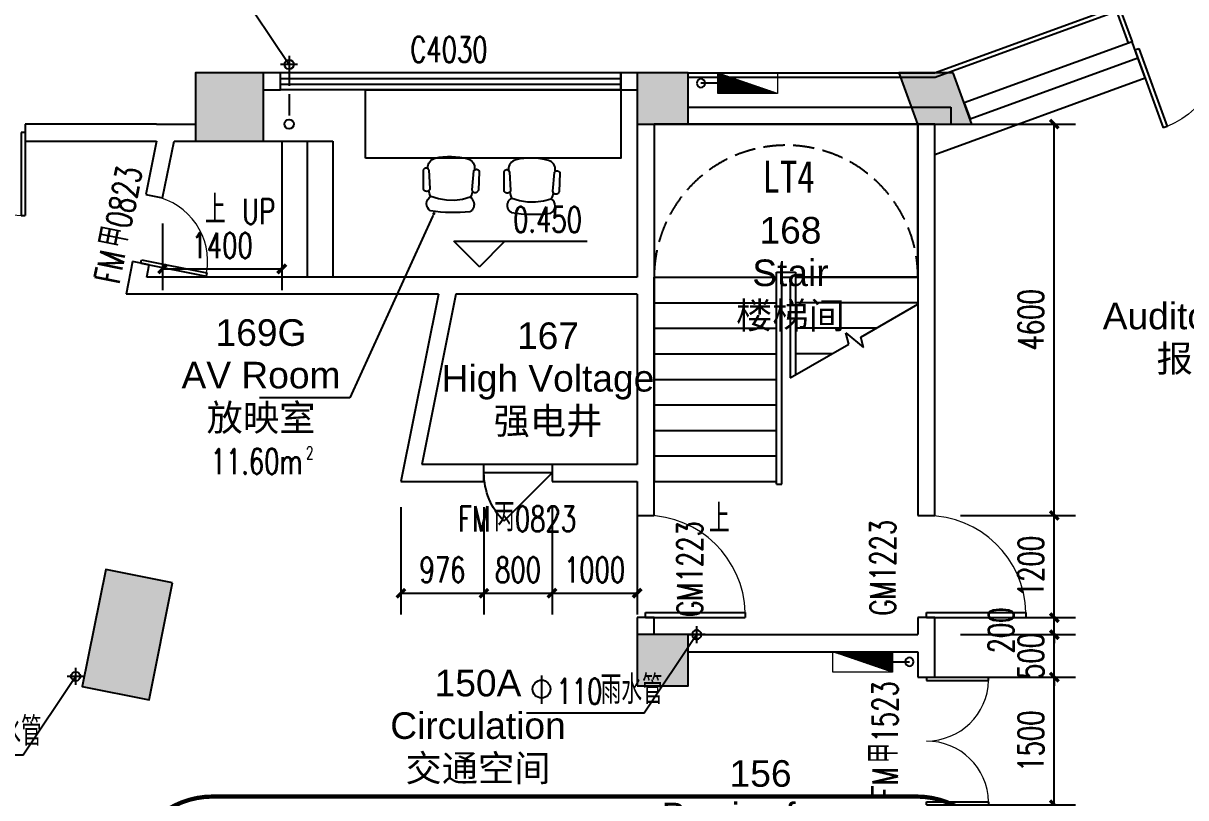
# Model space of a CAD drawing. Header units: inches. Extents: x -97096 to 280004, y -37912 to 97116.
# Drawn here: x 13485 to 27148, y 40084 to 49184 of the extents above; entities that cross this region are included whole.
import ezdxf
from ezdxf import colors
from ezdxf.entities.mleader import LeaderData, LeaderLine
from ezdxf.enums import TextEntityAlignment as Align
from ezdxf.math import Vec2, Vec3

# ---------------------------------------------------------------- set-up
doc = ezdxf.new("R2010")
doc.units = ezdxf.units.IN
doc.header["$LTSCALE"] = 1000
doc.header["$MEASUREMENT"] = 0
doc.linetypes.add('DASH', pattern=[0.35, 0.25, -0.1])
for name, color, linetype in [('A-DETL-NOTE', 1, 'Continuous'), ('an-furniture', 253, 'Continuous'), ('COLUMN', 2, 'Continuous'), ('DIM_ELEV', 3, 'Continuous'), ('DIM_SYMB', 3, 'Continuous'), ('DOOR_FIRE', 4, 'Continuous'), ('DOOR_FIRE_TEXT', 7, 'Continuous'), ('PIPE', 3, 'Continuous'), ('PUB_DIM', 3, 'Continuous'), ('PUB_HATCH', 253, 'Continuous'), ('PUB_TEXT', 7, 'Continuous'), ('S-XP', 1, 'Continuous'), ('S-XP-LG', 32, 'Continuous'), ('SPACE', 7, 'Continuous'), ('STAIR', 3, 'Continuous'), ('SURFACE', 6, 'Continuous'), ('SURFACE-INT', 62, 'Continuous'), ('WALL', 2, 'Continuous'), ('WINDOW', 4, 'Continuous'), ('WINDOW_TEXT', 7, 'Continuous')]:
    doc.layers.add(name, color=color, linetype=linetype)
doc.layers.add('S-XIAO', color=30, linetype='Continuous', lineweight=5)
doc.styles.add('510p-01$0$Arial_2', font='arial.ttf', dxfattribs={"height": 6.392964})
doc.styles.add('510p-01$0$Standard', font='gbenor.shx', dxfattribs={"bigfont": 'gbcbig.shx'})
doc.styles.add('_TCH_DIM', font='SIMPLEX', dxfattribs={"bigfont": 'GBCBIG'})
doc.styles.add('_TCH_DIM_T3', font='SIMPLEX', dxfattribs={"width": 0.705882, "bigfont": 'GBCBIG'})
doc.styles.add('_TCH_SPACE', font='SIMPLEX', dxfattribs={"bigfont": 'GBCBIG'})
doc.styles.add('_TCH_WINDOW', font='SIMPLEX', dxfattribs={"bigfont": 'GBCBIG'})
doc.styles.add('DIMHT', font='', dxfattribs={"width": 0.8})
doc.styles.get('DIMHT').set_extended_font_data('SimHei')
doc.dimstyles.new('_TCH_ARCH&&100', dxfattribs={"dimtxt": 297.5, "dimasz": 100, "dimexe": 250, "dimexo": 300, "dimgap": 126.25, "dimtad": 1, "dimdec": 0, "dimzin": 0, "dimdsep": 46, "dimtxsty": '_TCH_DIM_T3', "dimblk": 'ARCHTICK', "dimcen": 0.09, "dimclrt": 7, "dimazin": 2, "dimtfac": 1, "dimtdec": 0, "dimtix": 1, "dimtmove": 2, "dimatfit": 3, "dimfxl": 1, "dimtolj": 1, "dimtzin": 0, "dimarcsym": 0})

# ---------------------------------------------------------------- blocks, each defined once
blk = doc.blocks.new('deskchair2')
for p, q in [((2.28, 10.68), (2.6, 10.81)), ((2.6, 10.81), (2.93, 10.91)), ((2.93, 10.91), (3.26, 10.99)), ((3.26, 10.99), (3.59, 11.03)), ((3.59, 11.03), (3.93, 11.05)), ((3.93, 11.05), (4.26, 11.04)), ((4.26, 11.04), (4.59, 10.99)), ((4.59, 10.99), (4.92, 10.92)), ((4.92, 10.92), (5.25, 10.81)), ((5.25, 10.81), (5.57, 10.68)), ((9.54, 11.28), (9.55, 11.41)), ((9.55, 11.15), (9.54, 11.28)), ((9.55, 11.41), (9.56, 11.54)), ((9.57, 11.02), (9.55, 11.15)), ((9.56, 11.54), (9.59, 11.66)), ((9.59, 10.9), (9.57, 11.02)), ((9.59, 11.66), (9.62, 11.78)), ((9.63, 10.77), (9.59, 10.9)), ((9.62, 11.78), (9.66, 11.9)), ((9.67, 10.66), (9.63, 10.77)), ((9.66, 11.9), (9.72, 12.02)), ((9.72, 12.02), (9.78, 12.13)), ((9.78, 12.13), (9.85, 12.24)), ((9.85, 12.24), (9.93, 12.34)), ((9.93, 12.34), (10.02, 12.44)), ((10.02, 12.44), (10.11, 12.52)), ((10.11, 12.52), (10.21, 12.6)), ((10.21, 12.6), (10.32, 12.67)), ((10.32, 12.67), (10.43, 12.73)), ((10.43, 12.73), (10.55, 12.79)), ((19.31, 13.02), (10.55, 12.79)), ((20.32, 10.85), (20, 10.82)), ((0.56, 9.11), (0.75, 9.4)), ((0.75, 9.4), (0.96, 9.67)), ((0.96, 9.67), (1.18, 9.92)), ((1.18, 9.92), (1.43, 10.14)), ((1.43, 10.14), (1.69, 10.34)), ((1.69, 10.34), (1.98, 10.52)), ((1.98, 10.52), (2.28, 10.68)), ((5.57, 10.68), (5.88, 10.53)), ((6.24, 5.55), (5.7, 1.87)), ((5.88, 10.53), (6.16, 10.35)), ((6.16, 10.35), (6.42, 10.15)), ((7.3, 9.12), (6.24, 5.55)), ((6.42, 10.15), (6.67, 9.93)), ((6.67, 9.93), (6.9, 9.68)), ((6.9, 9.68), (7.1, 9.41)), ((7.1, 9.41), (7.29, 9.12)), ((8.67, 9.73), (7.29, 9.19)), ((10.12, 10.06), (8.67, 9.73)), ((9.72, 10.54), (9.67, 10.66)), ((9.79, 10.43), (9.72, 10.54)), ((9.86, 10.33), (9.79, 10.43)), ((9.94, 10.22), (9.86, 10.33)), ((10.03, 10.13), (9.94, 10.22)), ((10.12, 10.04), (10.03, 10.13)), ((10.22, 9.96), (10.12, 10.04)), ((10.33, 9.9), (10.22, 9.96)), ((10.44, 9.84), (10.33, 9.9)), ((10.56, 9.78), (10.44, 9.84)), ((10.68, 9.74), (10.56, 9.78)), ((10.8, 9.71), (10.68, 9.74)), ((19.49, 10.4), (10.81, 9.71)), ((5.7, 1.87), (5.71, -1.85)), ((5.71, -1.85), (6.26, -5.53)), ((6.26, -5.53), (7.34, -9.09)), ((7.3, -9.28), (8.64, -9.81)), ((8.64, -9.81), (10.05, -10.12)), ((19.53, -10.33), (10.85, -9.67)), ((19.53, -10.33), (19.62, -10.38)), ((19.62, -10.38), (19.71, -10.44)), ((19.71, -10.44), (19.8, -10.5)), ((19.8, -10.5), (19.88, -10.56)), ((19.88, -10.56), (19.95, -10.64)), ((19.95, -10.64), (20.02, -10.72)), ((20.02, -10.72), (20.08, -10.8)), ((20.36, -10.76), (20.04, -10.74)), ((20.36, -10.76), (20.04, -10.74)), ((19.36, -12.95), (10.6, -12.74)), ((19.47, -12.91), (19.37, -12.95)), ((19.56, -12.87), (19.47, -12.91)), ((19.65, -12.82), (19.56, -12.87)), ((19.74, -12.76), (19.65, -12.82)), ((19.82, -12.7), (19.74, -12.76)), ((19.9, -12.63), (19.82, -12.7)), ((19.97, -12.55), (19.9, -12.63)), ((20.04, -12.47), (19.97, -12.55)), ((20.1, -12.38), (20.04, -12.47)), ((20.08, -10.8), (20.14, -10.89)), ((20.16, -12.29), (20.1, -12.38)), ((20.14, -10.89), (20.19, -10.98)), ((20.2, -12.2), (20.16, -12.29)), ((20.19, -10.98), (20.23, -11.08)), ((20.24, -12.1), (20.2, -12.2)), ((20.23, -11.08), (20.27, -11.18)), ((20.28, -12.01), (20.24, -12.1)), ((20.27, -11.18), (20.29, -11.28)), ((20.3, -11.9), (20.28, -12.01)), ((20.29, -11.28), (20.31, -11.38)), ((20.32, -11.8), (20.3, -11.9)), ((20.31, -11.38), (20.33, -11.48)), ((20.33, -11.69), (20.32, -11.8)), ((20.33, -11.48), (20.33, -11.59)), ((20.33, -11.59), (20.33, -11.69))]:
    blk.add_line(p, q)
for centre, radius, start, end in [((18.86, 11.68), 1.43, 296.1587, 71.3984), ((20.71, 6.35), 4.52, 16.2255, 95.1164), ((70.61, 0.14), 70.61, 172.7076, 187.5262), ((-5.87, -0.01), 31.85, 346.3919, 13.8419), ((3.97, -7.12), 3.9, 210.5092, 329.7246), ((11.21, -11.25), 1.61, 102.982, 247.9591), ((20.74, -6.26), 4.52, 265.1175, 344.0084)]:
    blk.add_arc(centre, radius, start, end)
blk = doc.blocks.new('510p-01$0$_Dot')
at = {"color": 0, "linetype": 'ByBlock', "lineweight": -2}
blk.add_line((-0.5, 0), (-1, 0), dxfattribs=at)
at = {"color": 0, "linetype": 'ByBlock', "const_width": 0.5}
blk.add_lwpolyline([(-0.25, 0, 1), (0.25, 0, 1)], format="xyb", close=True, dxfattribs=at)
blk = doc.blocks.new('510p-01$0$material tag')
blk = doc.blocks.new('PIPE-110')
for p, q in [((87087.5, -205623.5), (87087.5, -205423.5)), ((86987.5, -205523.5), (87187.5, -205523.5))]:
    blk.add_line(p, q)
blk.add_circle((87087.5, -205523.5), 55)
blk = doc.blocks.new('PIPE-12F')
at = {"layer": 'DIM_SYMB'}
for points in [[(56547, -196094), (57930, -196094), (58545, -197013)], [(61338, -204633), (62721, -204633), (63336, -203713)], [(54039, -205124), (55422, -205124), (56037, -204204)]]:
    blk.add_lwpolyline(points, dxfattribs=at)
for points in [[(58545, -197013, 1), (58545, -197013, 1)], [(63336, -203713, 1), (63336, -203713, 1)], [(56037, -204204, 1), (56037, -204204, 1)]]:
    blk.add_lwpolyline(points, format="xyb", close=True, dxfattribs=at)
at = {"layer": 'PUB_TEXT'}
blk.add_line((61513, -204195), (61513, -204528), dxfattribs=at)
blk.add_circle((61513, -204353), 105, dxfattribs=at)
at = {"layer": 'PIPE', "rotation": 179.999999999999}
for p in [(145633, -402537), (143125, -409727)]:
    blk.add_blockref('PIPE-110', p, dxfattribs=at)
at = {"layer": 'PIPE', "xscale": -1}
blk.add_blockref('PIPE-110', (150424, 1810), dxfattribs=at)
at = {"layer": 'PUB_TEXT', "style": '_TCH_DIM', "width": 0.705882}
blk.add_text('110', height=297.5, dxfattribs=at).set_placement((61688, -204528))
at = {"layer": 'PUB_TEXT', "style": '_TCH_DIM'}
for p in [(62208, -204528), (54909, -205019)]:
    blk.add_text('雨水管', height=337.6, dxfattribs=at).set_placement(p)
blk = doc.blocks.new('XHS-2')
at = {"layer": 'S-XIAO', "linetype": 'Continuous'}
h = blk.add_hatch(dxfattribs=at)
h.set_pattern_fill('ANSI31', color=256, scale=10, angle=152.1447, style=0)
h.set_pattern_definition([(44.999815, (55471.2533, 434076.4532), (-0.8838806224, 0.8838863305), [])])
h.paths.add_polyline_path([(-345224, 932668), (-344524, 932668), (-344524, 932908)])
blk.add_lwpolyline([(-345224, 932668), (-344524, 932668), (-344524, 932908), (-345224, 932908)], close=True, dxfattribs=at)
at = {"layer": 'S-XP'}
blk.add_line((-344524, 932788), (-344324, 932788), dxfattribs=at)
at = {"layer": 'S-XP-LG'}
blk.add_circle((-344324, 932788), 50, dxfattribs=at)
blk = doc.blocks.new('_ArchTick')
at = {"color": 0, "linetype": 'ByBlock', "const_width": 0.4}
blk.add_lwpolyline([(-0.5, -0.5), (0.5, 0.5)], dxfattribs=at)
blk = doc.blocks.new('*D190')
at = {"layer": 'Defpoints', "color": 0, "transparency": 16777216}
for p in [(15123, 47132), (16523, 47132), (16523, 46298)]:
    blk.add_point(p, dxfattribs=at)
at = {"layer": 'PUB_DIM', "color": 0, "lineweight": -2, "transparency": 16777216}
for p, q in [((15123, 46832), (15123, 46048)), ((16523, 46832), (16523, 46048)), ((15123, 46298), (16523, 46298))]:
    blk.add_line(p, q, dxfattribs=at)
at = {"layer": 'PUB_DIM', "color": 0, "lineweight": -2, "transparency": 16777216, "xscale": 100, "yscale": 100, "zscale": 100, "rotation": 180}
blk.add_blockref('_ArchTick', (15123, 46298), dxfattribs=at)
at = {"layer": 'PUB_DIM', "color": 0, "lineweight": -2, "transparency": 16777216, "xscale": 100, "yscale": 100, "zscale": 100}
blk.add_blockref('_ArchTick', (16523, 46298), dxfattribs=at)
at = {"layer": 'PUB_DIM', "color": 7, "transparency": 16777216, "insert": (15823, 46573), "char_height": 297.5, "attachment_point": 5, "style": '_TCH_DIM_T3'}
blk.add_mtext('\\A1;1400', dxfattribs=at)
blk = doc.blocks.new('*D192')
at = {"layer": 'Defpoints', "color": 0, "transparency": 16777216}
for p in [(24200, 41500), (25603, 41500), (24200, 40000)]:
    blk.add_point(p, dxfattribs=at)
at = {"layer": 'PUB_DIM', "color": 0, "lineweight": -2, "transparency": 16777216}
for p, q in [((24500, 41500), (25853, 41500)), ((25603, 40000), (25603, 41500)), ((24500, 40000), (25853, 40000))]:
    blk.add_line(p, q, dxfattribs=at)
at = {"layer": 'PUB_DIM', "color": 0, "lineweight": -2, "transparency": 16777216, "xscale": 100, "yscale": 100, "zscale": 100}
for p, rotation in [((25603, 41500), 90), ((25603, 40000), 270)]:
    blk.add_blockref('_ArchTick', p, dxfattribs=dict(at, rotation=rotation))
at = {"layer": 'PUB_DIM', "color": 7, "transparency": 16777216, "insert": (25328, 40750), "char_height": 297.5, "attachment_point": 5, "rotation": 90, "style": '_TCH_DIM_T3'}
blk.add_mtext('\\A1;1500', dxfattribs=at)
blk = doc.blocks.new('*D193')
at = {"layer": 'Defpoints', "color": 0, "transparency": 16777216}
for p in [(24200, 42000), (25603, 42000), (24200, 41500)]:
    blk.add_point(p, dxfattribs=at)
at = {"layer": 'PUB_DIM', "color": 0, "lineweight": -2, "transparency": 16777216}
for p, q in [((25603, 42000), (25603, 42100)), ((24500, 42000), (25853, 42000)), ((25603, 41500), (25603, 42000)), ((24500, 41500), (25853, 41500)), ((25603, 41500), (25603, 41400))]:
    blk.add_line(p, q, dxfattribs=at)
at = {"layer": 'PUB_DIM', "color": 0, "lineweight": -2, "transparency": 16777216, "xscale": 100, "yscale": 100, "zscale": 100}
for p, rotation in [((25603, 42000), 270), ((25603, 41500), 90)]:
    blk.add_blockref('_ArchTick', p, dxfattribs=dict(at, rotation=rotation))
at = {"layer": 'PUB_DIM', "color": 7, "transparency": 16777216, "insert": (25328, 41750), "char_height": 297.5, "attachment_point": 5, "rotation": 90, "style": '_TCH_DIM_T3'}
blk.add_mtext('\\A1;500', dxfattribs=at)
blk = doc.blocks.new('*D194')
at = {"layer": 'Defpoints', "color": 0, "transparency": 16777216}
for p in [(24200, 42200), (25603, 42200), (24200, 42000)]:
    blk.add_point(p, dxfattribs=at)
at = {"layer": 'PUB_DIM', "color": 0, "lineweight": -2, "transparency": 16777216}
for p, q in [((25603, 42200), (25603, 42300)), ((24500, 42200), (25853, 42200)), ((25603, 42000), (25603, 42200)), ((24500, 42000), (25853, 42000)), ((25603, 42000), (25603, 41900))]:
    blk.add_line(p, q, dxfattribs=at)
at = {"layer": 'PUB_DIM', "color": 0, "lineweight": -2, "transparency": 16777216, "xscale": 100, "yscale": 100, "zscale": 100}
for p, rotation in [((25603, 42200), 270), ((25603, 42000), 90)]:
    blk.add_blockref('_ArchTick', p, dxfattribs=dict(at, rotation=rotation))
at = {"layer": 'PUB_DIM', "color": 7, "transparency": 16777216, "insert": (24978, 42050), "char_height": 297.5, "attachment_point": 5, "rotation": 90, "style": '_TCH_DIM_T3'}
blk.add_mtext('\\A1;200', dxfattribs=at)
blk = doc.blocks.new('*D195')
at = {"layer": 'Defpoints', "color": 0, "transparency": 16777216}
for p in [(24200, 43400), (25603, 43400), (24200, 42200)]:
    blk.add_point(p, dxfattribs=at)
at = {"layer": 'PUB_DIM', "color": 0, "lineweight": -2, "transparency": 16777216}
for p, q in [((24500, 43400), (25853, 43400)), ((25603, 42200), (25603, 43400)), ((24500, 42200), (25853, 42200))]:
    blk.add_line(p, q, dxfattribs=at)
at = {"layer": 'PUB_DIM', "color": 0, "lineweight": -2, "transparency": 16777216, "xscale": 100, "yscale": 100, "zscale": 100}
for p, rotation in [((25603, 43400), 90), ((25603, 42200), 270)]:
    blk.add_blockref('_ArchTick', p, dxfattribs=dict(at, rotation=rotation))
at = {"layer": 'PUB_DIM', "color": 7, "transparency": 16777216, "insert": (25328, 42800), "char_height": 297.5, "attachment_point": 5, "rotation": 90, "style": '_TCH_DIM_T3'}
blk.add_mtext('\\A1;1200', dxfattribs=at)
blk = doc.blocks.new('*D196')
at = {"layer": 'Defpoints', "color": 0, "transparency": 16777216}
for p in [(24200, 48000), (25603, 48000), (24200, 43400)]:
    blk.add_point(p, dxfattribs=at)
at = {"layer": 'PUB_DIM', "color": 0, "lineweight": -2, "transparency": 16777216}
for p, q in [((24500, 48000), (25853, 48000)), ((25603, 43400), (25603, 48000)), ((24500, 43400), (25853, 43400))]:
    blk.add_line(p, q, dxfattribs=at)
at = {"layer": 'PUB_DIM', "color": 0, "lineweight": -2, "transparency": 16777216, "xscale": 100, "yscale": 100, "zscale": 100}
for p, rotation in [((25603, 48000), 90), ((25603, 43400), 270)]:
    blk.add_blockref('_ArchTick', p, dxfattribs=dict(at, rotation=rotation))
at = {"layer": 'PUB_DIM', "color": 7, "transparency": 16777216, "insert": (25328, 45700), "char_height": 297.5, "attachment_point": 5, "rotation": 90, "style": '_TCH_DIM_T3'}
blk.add_mtext('\\A1;4600', dxfattribs=at)
blk = doc.blocks.new('*D207')
at = {"layer": 'Defpoints', "color": 0, "transparency": 16777216}
for p in [(19700, 43800), (20700, 43800), (20700, 42487)]:
    blk.add_point(p, dxfattribs=at)
at = {"layer": 'PUB_DIM', "color": 0, "lineweight": -2, "transparency": 16777216}
for p, q in [((19700, 43500), (19700, 42237)), ((20700, 43500), (20700, 42237)), ((19700, 42487), (20700, 42487))]:
    blk.add_line(p, q, dxfattribs=at)
at = {"layer": 'PUB_DIM', "color": 0, "lineweight": -2, "transparency": 16777216, "xscale": 100, "yscale": 100, "zscale": 100}
for p, rotation in [((19700, 42487), 179.9986827786521), ((20700, 42487), 359.9986827786521)]:
    blk.add_blockref('_ArchTick', p, dxfattribs=dict(at, rotation=rotation))
at = {"layer": 'PUB_DIM', "color": 7, "transparency": 16777216, "insert": (20200, 42762), "char_height": 297.5, "attachment_point": 5, "rotation": 359.9987, "style": '_TCH_DIM_T3'}
blk.add_mtext('\\A1;1000', dxfattribs=at)
blk = doc.blocks.new('*D208')
at = {"layer": 'Defpoints', "color": 0, "transparency": 16777216}
for p in [(18900, 43800), (19700, 43800), (19700, 42487)]:
    blk.add_point(p, dxfattribs=at)
at = {"layer": 'PUB_DIM', "color": 0, "lineweight": -2, "transparency": 16777216}
for p, q in [((18900, 43500), (18900, 42237)), ((19700, 43500), (19700, 42237)), ((18900, 42487), (19700, 42487))]:
    blk.add_line(p, q, dxfattribs=at)
at = {"layer": 'PUB_DIM', "color": 0, "lineweight": -2, "transparency": 16777216, "xscale": 100, "yscale": 100, "zscale": 100}
for p, rotation in [((18900, 42487), 179.9986827786517), ((19700, 42487), 359.9986827786516)]:
    blk.add_blockref('_ArchTick', p, dxfattribs=dict(at, rotation=rotation))
at = {"layer": 'PUB_DIM', "color": 7, "transparency": 16777216, "insert": (19300, 42762), "char_height": 297.5, "attachment_point": 5, "rotation": 359.9987, "style": '_TCH_DIM_T3'}
blk.add_mtext('\\A1;800', dxfattribs=at)
blk = doc.blocks.new('*D209')
at = {"layer": 'Defpoints', "color": 0, "transparency": 16777216}
for p in [(17924, 43800), (18900, 43800), (18900, 42487)]:
    blk.add_point(p, dxfattribs=at)
at = {"layer": 'PUB_DIM', "color": 0, "lineweight": -2, "transparency": 16777216}
for p, q in [((17924, 43500), (17924, 42237)), ((18900, 43500), (18900, 42237)), ((17924, 42487), (18900, 42487))]:
    blk.add_line(p, q, dxfattribs=at)
at = {"layer": 'PUB_DIM', "color": 0, "lineweight": -2, "transparency": 16777216, "xscale": 100, "yscale": 100, "zscale": 100}
for p, rotation in [((17924, 42487), 179.9986827786519), ((18900, 42487), 359.998682778652)]:
    blk.add_blockref('_ArchTick', p, dxfattribs=dict(at, rotation=rotation))
at = {"layer": 'PUB_DIM', "color": 7, "transparency": 16777216, "insert": (18412, 42762), "char_height": 297.5, "attachment_point": 5, "rotation": 359.9987, "style": '_TCH_DIM_T3'}
blk.add_mtext('\\A1;976', dxfattribs=at)
blk = doc.blocks.new('_FZH')
blk.add_lwpolyline([(-0.5, -0.5), (0.5, -0.5), (0.5, 0.5), (-0.5, 0.5)], close=True)
at = {"layer": 'PUB_HATCH'}
blk.add_solid([(-0.5, -0.5), (0.5, -0.5), (-0.5, 0.5), (0.5, 0.5)], dxfattribs=at)
blk = doc.blocks.new('$DorLib2D$00000114')
at = {"color": 0}
blk.add_line((0.5, 0), (-0.207, 0.707), dxfattribs=at)
blk.add_arc((0.5, 0), 1, 135, 180, dxfattribs=at)
blk = doc.blocks.new('$DorLib2D$00000001')
for p, q in [((0.45, 0.975), (0.5, 0.975)), ((0.45, 0), (0.45, 0.975)), ((0.5, 0), (0.5, 0.975)), ((0.5, 0), (0.45, 0))]:
    blk.add_line(p, q)
at = {"lineweight": 13}
blk.add_arc((0.475, 0), 0.975, 91.4693, 180, dxfattribs=at)
blk = doc.blocks.new('$DorLib2D$00000002')
for p, q in [((-0.5, 0), (-0.5, 0.4875)), ((-0.475, 0.4875), (-0.5, 0.4875)), ((-0.475, 0), (-0.475, 0.4875)), ((0.475, 0), (0.475, 0.4875)), ((0.475, 0.4875), (0.5, 0.4875)), ((0.5, 0), (0.5, 0.4875)), ((-0.5, 0), (-0.475, 0)), ((0.5, 0), (0.475, 0))]:
    blk.add_line(p, q)
at = {"lineweight": 13}
for centre, start, end in [((-0.4875, 0), 0, 88.53072), ((0.4875, 0), 91.46928, 180)]:
    blk.add_arc(centre, 0.4875, start, end, dxfattribs=at)
blk = doc.blocks.new('$TCHSYS$WIN2D')
for p, q in [((-0.5, 0.5), (0.5, 0.5)), ((-0.5, 0.5), (-0.5, -0.5)), ((0.5, 0.5), (0.5, -0.5)), ((0.5, 0.1667), (-0.5, 0.1667)), ((0.5, -0.1667), (-0.5, -0.1667)), ((-0.5, -0.5), (0.5, -0.5))]:
    blk.add_line(p, q)

msp = doc.modelspace()

# ---------------------------------------------------------------- hatches: boundary and pattern name
at = {"layer": 'PUB_HATCH'}
msp.add_hatch(color=256, dxfattribs=at).paths.add_polyline_path([(24416, 48600), (23777.5, 48600), (23995.9, 48000), (24634.4, 48000)])

# ---------------------------------------------------------------- linework, layer by layer
at = {"layer": 'an-furniture'}
msp.add_lwpolyline([(17508.9, 47600), (17508.9, 48400), (20508.9, 48400), (20508.9, 47600)], close=True, dxfattribs=at)
at = {"layer": 'COLUMN'}
msp.add_lwpolyline([(24416, 48600), (23777.5, 48600), (23995.9, 48000), (24634.4, 48000)], close=True, dxfattribs=at)
at = {"layer": 'DIM_ELEV'}
for p, q in [((18847.1, 46323.2), (18547.1, 46623.2)), ((18547.1, 46623.2), (20112.1, 46623.2)), ((18847.1, 46323.2), (19147.1, 46623.2))]:
    msp.add_line(p, q, dxfattribs=at)
at = {"layer": 'DIM_SYMB'}
for points in [[(21650, 43650, 0, 0, 0), (21650, 47100, 0, 0, 0), (23250, 47100, 0, 0, 0), (23250, 45900, 80, 0, 0), (23250, 45600, 0, 0, 0)], [(16523, 47000, 0, 0, 0), (16823, 47000, 80, 0, 0), (17123, 47000, 0, 0, 0)]]:
    msp.add_lwpolyline(points, format="xyseb", dxfattribs=at)
at = {"layer": 'DOOR_FIRE'}
for p, q in [((19700, 44000), (18900, 44000)), ((19700, 43900, 100), (18900, 43900, 100))]:
    msp.add_line(p, q, dxfattribs=at)
at = {"layer": 'PIPE', "linetype": 'DASH'}
msp.add_lwpolyline([(16608.9, 48700), (16608.9, 48000)], dxfattribs=at)
at = {"layer": 'PIPE'}
msp.add_circle((16608.9, 48000), 55, dxfattribs=at)
at = {"layer": 'PUB_DIM', "linetype": 'DASH', "const_width": 50}
msp.add_lwpolyline([(23983.2, 40097.7), (15711.3, 40097.7, 0.4142136), (14711.3, 39097.7), (14711.3, 30186.2, 0.4142136), (15711.3, 29186.2), (23983.2, 29186.2, 0.4142136), (24983.2, 30186.2), (24983.2, 39097.7, 0.4142136)], format="xyb", close=True, dxfattribs=at)
at = {"layer": 'STAIR'}
for p, q in [((24000, 48000), (20900, 48000)), ((20900, 48000), (20900, 46200)), ((24000, 46200), (24000, 48000)), ((20900, 43800), (20900, 46200)), ((20900, 46200), (22340, 46200)), ((20900, 46200), (22340, 46200)), ((22340, 43770), (22340, 46260)), ((22340, 46260), (22560, 46260)), ((22400, 43800), (22400, 46200)), ((22400, 43770), (22400, 46200)), ((22400, 46200), (22500, 46200)), ((22400, 46200), (22500, 46200)), ((22500, 46200), (22500, 45017)), ((22500, 46200), (22500, 45017)), ((22560, 46260), (22560, 45051.6)), ((24000, 46200), (22560, 46200)), ((22560, 46200), (24000, 46200)), ((24000, 46200), (24000, 45883)), ((20900, 45900), (22340, 45900)), ((24000, 45900), (22560, 45900)), ((23327.8, 45494.9), (24000, 45883)), ((20900, 45600), (22340, 45600)), ((23509.8, 45600), (22560, 45600)), ((23189.5, 45415.1), (23154.5, 45545.5)), ((23154.5, 45545.5), (23360.6, 45372.6)), ((22500, 45017), (23189.5, 45415.1)), ((23360.6, 45372.6), (23327.8, 45494.9)), ((20900, 45300), (22340, 45300)), ((22990.2, 45300), (22560, 45300)), ((20900, 45000), (22340, 45000)), ((20900, 44700), (22340, 44700)), ((20900, 44400), (22340, 44400)), ((20900, 44100), (22340, 44100)), ((20900, 43800), (22340, 43800)), ((22340, 43770), (22400, 43770))]:
    msp.add_line(p, q, dxfattribs=at)
for points in [[(16308.9, 47800), (17123, 47800)], [(16523, 47800), (16523, 46200)], [(16823, 47800), (16823, 46200)], [(17123, 47800), (17123, 46200)]]:
    msp.add_lwpolyline(points, dxfattribs=at)
at = {"layer": 'STAIR', "linetype": 'DASH'}
msp.add_arc((22450, 46200.1), 1550, 359.99739, 180.00261, dxfattribs=at)
at = {"layer": 'SURFACE'}
msp.add_lwpolyline([(24200, 47643.8), (26670.2, 48542.9), (26584.7, 48777.8)], dxfattribs=at)
at = {"layer": 'SURFACE-INT'}
for points in [[(21300, 48600), (24195.6, 48600), (26362.4, 49388.6), (26516.3, 48965.8)], [(21300, 48550), (24204.5, 48550), (26332.5, 49324.5), (26469.3, 48948.7)]]:
    msp.add_lwpolyline(points, dxfattribs=at)
at = {"layer": 'WALL'}
for p, q in [((26516.3, 48965.8), (24544.1, 48248)), ((26584.7, 48777.8), (26516.3, 48965.8)), ((24612.6, 48060), (26584.7, 48777.8)), ((16508.9, 48600), (16308.9, 48600)), ((16508.9, 48400), (16508.9, 48600)), ((20700, 48600), (20508.9, 48600)), ((20508.9, 48600), (20508.9, 48400)), ((16308.9, 48400), (16508.9, 48400)), ((20508.9, 48400), (20700, 48400)), ((24544.1, 48248), (24612.6, 48060)), ((21300, 48200), (24388.8, 48200)), ((24388.8, 48200), (24388.8, 48000)), ((15053, 48000), (13508.9, 48000)), ((13508.9, 48000), (13508.9, 47800)), ((15053, 48000), (15508.9, 48000)), ((20700, 48000), (20700, 46200)), ((20900, 48000), (20900, 46200)), ((21300, 48000), (24388.8, 48000)), ((24000, 48000), (24000, 43400)), ((24200, 48000), (24000, 48000)), ((24200, 43400), (24200, 48000)), ((13508.9, 47800), (15053, 47800)), ((15053, 47800), (14927.2, 47170.8)), ((15123.3, 47131.6), (15257, 47800)), ((15257, 47800), (15508.9, 47800)), ((14927.2, 47170.8), (15123.3, 47131.6)), ((14770.3, 46386.4), (14693, 46000)), ((14966.4, 46347.2), (14770.3, 46386.4)), ((14937, 46200), (14966.4, 46347.2)), ((18404.3, 46200), (14937, 46200)), ((20700, 46200), (18404.3, 46200)), ((20900, 46200), (20900, 43800)), ((18364.3, 46000), (14693, 46000)), ((18364.3, 46000), (17924.3, 43800.1)), ((18568.3, 46000), (18168.3, 44000.1)), ((20700, 46000), (18568.3, 46000)), ((20700, 46000), (20700, 44000)), ((18900, 44000), (18168.3, 44000.1)), ((18900, 43800), (18900, 44000)), ((20700, 44000), (19700, 44000)), ((19700, 44000), (19700, 43800)), ((17924.3, 43800.1), (18900, 43800)), ((19700, 43800), (20700, 43800)), ((20700, 43800), (20700, 43400.1)), ((20900, 43400.1), (20900, 43800)), ((20700, 43400.1), (20900, 43400.1)), ((24000, 43400), (24200, 43400)), ((20900, 42200.1), (20700, 42200.1)), ((20700, 42200.1), (20700, 42000)), ((20900, 42000), (20900, 42200.1)), ((24200, 42200), (24000, 42200)), ((24000, 42200), (24000, 42000)), ((24200, 42000), (24200, 42200)), ((21300, 42000), (24000, 42000)), ((24200, 41500), (24200, 42000)), ((21300, 41800), (24000, 41800)), ((24000, 41800), (24000, 41500)), ((24000, 41500), (24200, 41500))]:
    msp.add_line(p, q, dxfattribs=at)

# ---------------------------------------------------------------- block references
at = {"xscale": -1}
for p, rotation in [((-322877.1, -884307.1), 359.9998149932534), ((368227.1, 974467.1, 1000), 179.9998149932534)]:
    msp.add_blockref('XHS-2', p, dxfattribs=dict(at, rotation=rotation))
at = {"layer": 'A-DETL-NOTE'}
ref = msp.add_blockref('510p-01$0$material tag', (-157877.3, -29080.4), dxfattribs=dict(at, xscale=3.125, yscale=3.125, zscale=3.125))
ref.add_attrib('ROOM_TAG', '168', dxfattribs={"layer": '0', "height": 312.5, "style": '510p-01$0$Arial_2'}).set_placement((22502.4, 46751.8), align=Align.MIDDLE_CENTER)
ref.add_attrib('NAME_ENG', 'Stair', dxfattribs={"layer": '0', "height": 312.5, "style": '510p-01$0$Arial_2'}).set_placement((22502.4, 46251.8), align=Align.MIDDLE_CENTER)
ref.add_attrib('NAME_CN', '楼梯间', dxfattribs={"layer": '0', "height": 312.5, "style": '510p-01$0$Arial_2'}).set_placement((22502.4, 45751.8), align=Align.MIDDLE_CENTER)
ref = msp.add_blockref('510p-01$0$material tag', (-152508.7, -29587.4), dxfattribs=dict(at, xscale=3.125, yscale=3.125, zscale=3.125))
ref.add_attrib('ROOM_TAG', '170', dxfattribs={"layer": '0', "height": 312.5, "style": '510p-01$0$Arial_2'}).set_placement((27870.9, 46244.8), align=Align.MIDDLE_CENTER)
ref.add_attrib('NAME_ENG', 'Auditorium Lobby', dxfattribs={"layer": '0', "height": 312.5, "style": '510p-01$0$Arial_2'}).set_placement((27870.9, 45744.8), align=Align.MIDDLE_CENTER)
ref.add_attrib('NAME_CN', '报告厅大堂', dxfattribs={"layer": '0', "height": 312.5, "style": '510p-01$0$Arial_2'}).set_placement((27870.9, 45244.8), align=Align.MIDDLE_CENTER)
ref = msp.add_blockref('510p-01$0$material tag', (-164100.3, -30282.4), dxfattribs=dict(at, xscale=3.125, yscale=3.125, zscale=3.125))
ref.add_attrib('ROOM_TAG', '169G', dxfattribs={"layer": '0', "height": 312.5, "style": '510p-01$0$Arial_2'}).set_placement((16279.4, 45549.8), align=Align.MIDDLE_CENTER)
ref.add_attrib('NAME_ENG', 'AV Room', dxfattribs={"layer": '0', "height": 312.5, "style": '510p-01$0$Arial_2'}).set_placement((16279.4, 45049.8), align=Align.MIDDLE_CENTER)
ref.add_attrib('NAME_CN', '放映室', dxfattribs={"layer": '0', "height": 312.5, "style": '510p-01$0$Arial_2'}).set_placement((16279.4, 44549.8), align=Align.MIDDLE_CENTER)
ref = msp.add_blockref('510p-01$0$material tag', (-160727.2, -30319.8), dxfattribs=dict(at, xscale=3.125, yscale=3.125, zscale=3.125))
ref.add_attrib('ROOM_TAG', '167', dxfattribs={"layer": '0', "height": 312.5, "style": '510p-01$0$Arial_2'}).set_placement((19652.4, 45512.4), align=Align.MIDDLE_CENTER)
ref.add_attrib('NAME_ENG', 'High Voltage', dxfattribs={"layer": '0', "height": 312.5, "style": '510p-01$0$Arial_2'}).set_placement((19652.4, 45012.4), align=Align.MIDDLE_CENTER)
ref.add_attrib('NAME_CN', '强电井', dxfattribs={"layer": '0', "height": 312.5, "style": '510p-01$0$Arial_2'}).set_placement((19652.4, 44512.4), align=Align.MIDDLE_CENTER)
ref = msp.add_blockref('510p-01$0$material tag', (-161549.9, -34400.9), dxfattribs=dict(at, xscale=3.125, yscale=3.125, zscale=3.125))
ref.add_attrib('ROOM_TAG', '150A', dxfattribs={"layer": '0', "height": 312.5, "style": '510p-01$0$Arial_2'}).set_placement((18829.8, 41431.3), align=Align.MIDDLE_CENTER)
ref.add_attrib('NAME_ENG', 'Circulation', dxfattribs={"layer": '0', "height": 312.5, "style": '510p-01$0$Arial_2'}).set_placement((18829.8, 40931.3), align=Align.MIDDLE_CENTER)
ref.add_attrib('NAME_CN', '交通空间', dxfattribs={"layer": '0', "height": 312.5, "style": '510p-01$0$Arial_2'}).set_placement((18829.8, 40431.3), align=Align.MIDDLE_CENTER)
ref = msp.add_blockref('510p-01$0$material tag', (-158228.7, -35463.3), dxfattribs=dict(at, xscale=3.125, yscale=3.125, zscale=3.125))
ref.add_attrib('ROOM_TAG', '156', dxfattribs={"layer": '0', "height": 312.5, "style": '510p-01$0$Arial_2'}).set_placement((22150.9, 40368.9), align=Align.MIDDLE_CENTER)
ref.add_attrib('NAME_ENG', 'Barrier-free ', dxfattribs={"layer": '0', "height": 312.5, "style": '510p-01$0$Arial_2'}).set_placement((22150.9, 39868.9), align=Align.MIDDLE_CENTER)
ref.add_attrib('NAME_CN', '无障碍', dxfattribs={"layer": '0', "height": 312.5, "style": '510p-01$0$Arial_2'}).set_placement((22150.9, 39368.9), align=Align.MIDDLE_CENTER)
at = {"layer": 'an-furniture', "linetype": 'Continuous', "lineweight": 0, "yscale": 25.4, "zscale": 25.4}
for p, xscale, rotation in [((18504.3, 46958.9), -25.4, 268.861531284019), ((19454.7, 46940), 25.4, 88.86153132087114)]:
    msp.add_blockref('deskchair2', p, dxfattribs=dict(at, xscale=xscale, rotation=rotation))
at = {"layer": 'COLUMN'}
for p, xscale, yscale, zscale, rotation in [((15908.9, 48200), 800, 800, 800, 90), ((14708.9, 42000), 799.999999999997, 1399.999999999998, 1399.999999999998, 168.6900675259799)]:
    msp.add_blockref('_FZH', p, dxfattribs=dict(at, xscale=xscale, yscale=yscale, zscale=zscale, rotation=rotation))
at = {"layer": 'COLUMN', "xscale": 600, "yscale": 600, "zscale": 600}
for p in [(21000, 48300), (21000, 41700)]:
    msp.add_blockref('_FZH', p, dxfattribs=at)
at = {"layer": 'DOOR_FIRE', "zscale": 200}
for name, p, xscale, yscale, rotation in [('$DorLib2D$00000002', (27490.2, 49213.8), 2000, -2000, 20.00000000000002), ('$DorLib2D$00000001', (14946.8, 46759), 800, 800, 258.6902756757395), ('$DorLib2D$00000114', (19300, 43900), -800, 800, 179.9986827786504), ('$DorLib2D$00000002', (24100, 40750), 1500, 1500, 270)]:
    msp.add_blockref(name, p, dxfattribs=dict(at, xscale=xscale, yscale=yscale, rotation=rotation))
at = {"layer": 'DOOR_FIRE', "xscale": -2000, "yscale": -2000, "zscale": 200}
msp.add_blockref('$DorLib2D$00000002', (12508.9, 47900), dxfattribs=at)
at = {"layer": 'DOOR_FIRE'}
ref = msp.add_blockref('$DorLib2D$00000001', (20800, 42800.1), dxfattribs=dict(at, xscale=1200, yscale=1200, zscale=200, rotation=270))
ref.add_attrib('A', 'GM1223', (21468.3, 42209.3), dxfattribs={"layer": 'DOOR_FIRE_TEXT', "height": 297.5, "rotation": 90, "style": '_TCH_WINDOW', "width": 0.705882})
ref = msp.add_blockref('$DorLib2D$00000001', (24100, 42800), dxfattribs=dict(at, xscale=1200, yscale=1200, zscale=200, rotation=270))
ref.add_attrib('A', 'GM1223', (23736.3, 42225), dxfattribs={"layer": 'DOOR_FIRE_TEXT', "height": 297.5, "rotation": 90, "style": '_TCH_WINDOW', "width": 0.705882})
at = {"layer": 'PIPE'}
msp.add_blockref('PIPE-12F', (-41936.4, 245713.5), dxfattribs=at)
at = {"layer": 'WINDOW'}
ref = msp.add_blockref('$TCHSYS$WIN2D', (18508.9, 48500), dxfattribs=dict(at, xscale=-4000, yscale=-200, zscale=-4000))
ref.add_attrib('A', 'C4030', (18033.9, 48726.2), dxfattribs={"layer": 'WINDOW_TEXT', "height": 297.5, "style": '_TCH_WINDOW', "width": 0.705882})

# ---------------------------------------------------------------- texts
at = {"layer": 'DOOR_FIRE_TEXT', "style": '_TCH_WINDOW', "width": 0.705882}
for s, rotation, p in [('0823', 78.69028, (14743.4, 46761.8)), ('FM', 78.69028, (14612.8, 46109)), ('FM', 359.99868, (18597.1, 43212.5)), ('0823', 359.99868, (19262.9, 43212.5)), ('1523', 90, (23762.5, 40732.9)), ('FM', 90, (23762.5, 40067.1))]:
    msp.add_text(s, height=297.5, rotation=rotation, dxfattribs=at).set_placement(p)
at = {"layer": 'DOOR_FIRE_TEXT', "style": '_TCH_WINDOW'}
for s, rotation, p in [('甲', 78.69028, (14695.2, 46520.8)), ('丙', 359.99868, (19017.1, 43212.5)), ('甲', 90, (23762.5, 40487.1))]:
    msp.add_text(s, height=337.6, rotation=rotation, dxfattribs=at).set_placement(p)
at = {"layer": 'PUB_TEXT', "style": '_TCH_DIM'}
for p in [(15622.3, 46825), (21545.7, 43195)]:
    msp.add_text('上', height=337.6, dxfattribs=at).set_placement(p)
at = {"layer": 'PUB_TEXT', "style": '_TCH_DIM', "width": 0.705882}
for s, p in [('UP', (16058, 46825)), ('0.450', (19242.1, 46728.2))]:
    msp.add_text(s, height=297.5, dxfattribs=at).set_placement(p)
at = {"layer": 'SPACE'}
for s, height, style, width, p in [('LT4', 375.53, 'DIMHT', 0.8, (22173.4, 47194)), ('11.60m', 297.5, '_TCH_SPACE', 0.705882, (15686.8, 43886.6)), ('2', 148.8, '_TCH_SPACE', 0.705882, (16806.8, 44061.6))]:
    msp.add_text(s, height=height, dxfattribs=dict(at, style=style, width=width)).set_placement(p)

# ---------------------------------------------------------------- dimensions: what is measured, and where the dimension line sits
at = {"layer": 'PUB_DIM'}
for p1, p2, distance, picture, middle in [((24200, 43400), (24200, 48000), -1403, '*D196', (25328, 45700)), ((15123.3, 47131.6), (16523, 47131.6), -834, '*D190', (15823.2, 46572.7)), ((17924.3, 43800.1), (18900, 43800), -1312.9, '*D209', (18412.1, 42762.2)), ((18900, 43800), (19700, 43800), -1312.9, '*D208', (19300, 42762.1)), ((19700, 43800), (20700, 43800), -1312.9, '*D207', (20200, 42762.1)), ((24200, 42200), (24200, 43400), -1403, '*D195', (25328, 42800)), ((24200, 41500), (24200, 42000), -1403, '*D193', (25328, 41750)), ((24200, 40000), (24200, 41500), -1403, '*D192', (25328, 40750))]:
    dim = msp.add_aligned_dim(p1=p1, p2=p2, distance=distance, dimstyle='_TCH_ARCH&&100', dxfattribs=at)
    dim.commit()
    dim.dimension.update_dxf_attribs({"geometry": picture, "text_midpoint": middle})
dim = msp.add_linear_dim(base=(25603, 42200), p1=(24200, 42000), p2=(24200, 42200), angle=90, dimstyle='_TCH_ARCH&&100', dxfattribs=at)
dim.commit()
dim.dimension.update_dxf_attribs({"geometry": '*D194', "text_midpoint": (24978, 42050), "dimtype": 129})

# ---------------------------------------------------------------- leaders
at = {"layer": 'A-DETL-NOTE'}
ml = msp.add_multileader_mtext('Standard', dxfattribs=at)
ml.set_content('', color=256, style='510p-01$0$Standard')
ml.set_leader_properties()
ml.set_arrow_properties(name='510p-01$0$_Dot')
ml.build(insert=Vec2(0, 0))
ml.multileader.update_dxf_attribs({"text_right_attachment_type": 6, "dogleg_length": 0.36, "arrow_head_size": 36, "scale": 200})
ctx = ml.context
ctx.base_point, ctx.scale, ctx.char_height, ctx.arrow_head_size, ctx.landing_gap_size, ctx.plane_origin, ctx.plane_x_axis, ctx.plane_y_axis = Vec3(16279.4, 44783.3), 200, 36, 36, 18, Vec3(18880.2, 46348.2), Vec3(-1, 0), Vec3(0, -1)
ctx.right_attachment = 6
notes = []
notes.append((ctx, [(0, (1, 1, 0), (17325.3, 44783.3), (-1, 0), 1045.9, [(0, [(18311.4, 46947.4)], 0, [])])]))
ctx.mtext.insert, ctx.mtext.flow_direction = Vec3(16261.4, 44801.3), 5
for ctx, leaders in notes:
    for number, flags, end, landing, length, lines in leaders:
        leader = LeaderData()
        leader.index, (leader.has_last_leader_line, leader.has_dogleg_vector, leader.attachment_direction) = number, flags
        leader.last_leader_point, leader.dogleg_vector, leader.dogleg_length = Vec3(end), Vec3(landing), length
        for number, points, colour, breaks in lines:
            line = LeaderLine()
            line.index, line.vertices, line.color, line.breaks = number, Vec3.list(points), colors.encode_raw_color(colour), breaks
            leader.lines.append(line)
        ctx.leaders.append(leader)

doc.saveas('drawing.dxf')
